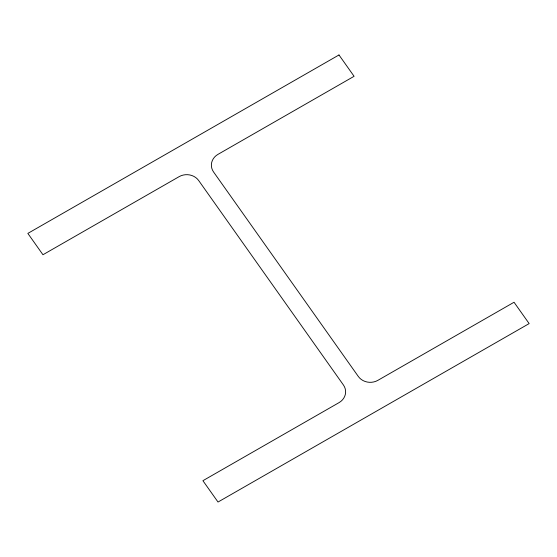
<?xml version="1.0" encoding="UTF-8"?>
<svg xmlns="http://www.w3.org/2000/svg" width="557" height="557" viewBox="0 0 557 557"><rect width="100%" height="100%" fill="white"/><g stroke="black" fill="none" stroke-linecap="round" stroke-linejoin="round"><path stroke-width="0.84" d="M338.983 54.962L27.85 233.404L42.959 254.744L179.082 176.673A14.21 12.769 -0.8 0 1 198.696 180.552L343.411 384.984A14.21 12.769 -0.8 0 1 339.039 402.627L202.915 480.698L218.017 502.038L529.15 323.596L514.041 302.256L377.918 380.327A14.21 12.769 -0.8 0 1 358.304 376.448L213.589 172.016A14.21 12.769 -0.8 0 1 217.961 154.373L354.085 76.302L338.983 54.962"/></g></svg>
